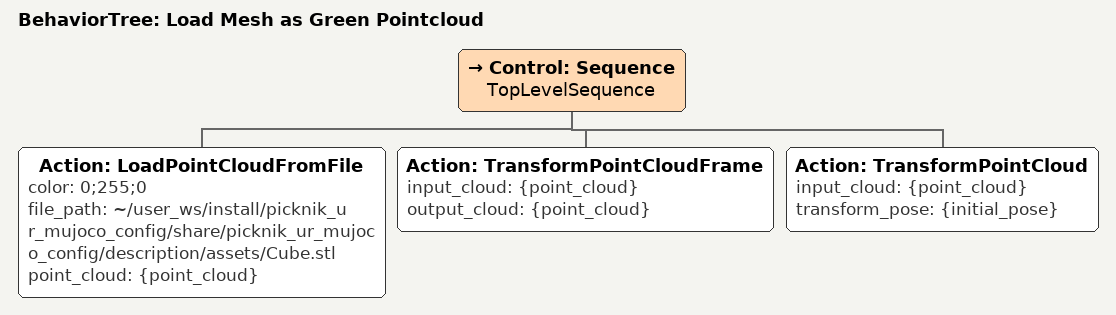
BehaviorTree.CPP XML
<?xml version='1.0' encoding='UTF-8'?>
<root BTCPP_format="4" main_tree_to_execute="Load Mesh as Green Pointcloud">
  <BehaviorTree ID="Load Mesh as Green Pointcloud" _description="">
    <Control ID="Sequence" name="TopLevelSequence">
      <Action ID="LoadPointCloudFromFile" color="0;255;0" file_path="~/user_ws/install/picknik_ur_mujoco_config/share/picknik_ur_mujoco_config/description/assets/Cube.stl" point_cloud="{point_cloud}"/>
      <Action ID="TransformPointCloudFrame" input_cloud="{point_cloud}" output_cloud="{point_cloud}"/>
      <Action ID="TransformPointCloud" input_cloud="{point_cloud}" transform_pose="{initial_pose}"/>
    </Control>
  </BehaviorTree>
</root>
